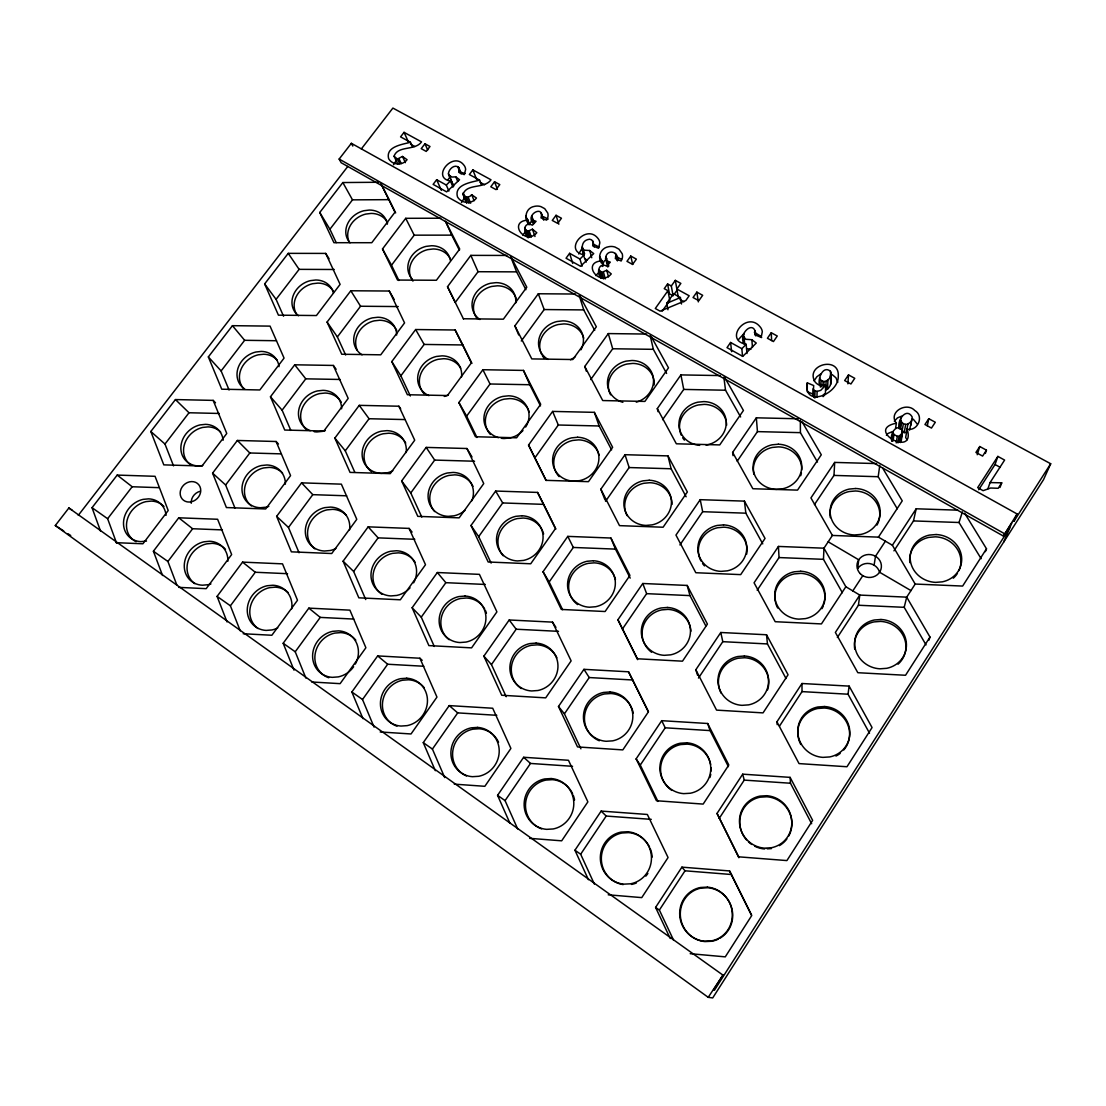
<?xml version="1.0" encoding="UTF-8"?>
<svg xmlns="http://www.w3.org/2000/svg" width="1106" height="1106" viewBox="0 0 1106 1106"><rect width="100%" height="100%" fill="white"/><g stroke="black" fill="none" stroke-linecap="round" stroke-linejoin="round"><path stroke-width="1.5" d="M813.034 395.989L813.698 385.552L807.311 382.842L807.256 391.676L813.56 394.358L812.965 396.017M453.031 187.135L450.432 181.052C430.801 177.707 452.838 150.762 463.787 165.001A10.009 8.53 -24.3 0 1 465.626 169.536L464.244 174.637L458.741 172.342L458.866 167.6C454.787 163.577 448.58 169.204 448.442 173.808L453.584 186.098L448.442 173.808M813.67 397.165L813.145 388.676M533.645 223.702C524.064 214.73 544.733 204.237 541 217.882L546.64 220.122L547.498 218.324A10.369 9 -21.2 0 0 547.774 213.057L544.733 208.661L540.986 206.656A11.184 9.705 -21.3 0 0 534.516 206.366C526.11 207.679 523.58 217.578 528.488 224.048M814.859 398.105L814.998 390.819L813.795 389.879M909.602 430.054L912.243 417.114C906.298 406.358 896.137 421.4 899.468 428.99L900.865 418.483M816.961 397.248L817.085 391.413L814.998 390.819M819.67 385.33C817.334 379.289 822.781 364.745 830.495 371.298C831.643 377.298 832.638 386.948 825.795 390.114L826.113 381.238L829.721 378.252L831.214 373.234M820.362 387.086L819.85 377.92M821.869 386.865L822.035 380.962L820.555 379.69M823.763 385.98L823.901 381.542L822.035 380.962M823.099 396.653L825.38 394.082L825.684 385.275L819.988 385.344A10.327 9.346 -3.5 0 1 815.094 381.929C804.56 364.773 839.565 355.51 838.279 376.137C838.804 394.496 802.901 408.404 807.311 382.842M600.973 278.035C596.148 273.127 598.802 261.638 606.6 266.104L610.318 262.15L607.484 261.14L605.576 258.472C606.116 248.684 619.194 250.744 617.521 260.67M827.592 389.146L827.924 380.27M830.495 371.298L830.647 384.556M842.371 592.719L823.472 559.332L823.956 548.189L832.403 535.442L878.427 537.129L892.376 545.244L915.187 584.051L962.635 586.069L986.497 548.797L964.639 513.184M527.783 237.569C523.193 232.523 523.345 220.882 532.401 225.168L536.078 221.311L533.341 220.343L531.544 217.758M814.472 504.571L833.979 475.414L834.698 462.419L876.643 463.58M847.873 383.851L848.509 374.893L854.758 378.307L850.929 383.989L844.666 380.561L848.509 374.893M744.062 343.883C737.467 333.169 755.716 317.961 755.675 335.892M466.151 201.956L462.999 194.435C466.663 183.071 484.359 189.209 491.009 179.794L472.843 169.882L469.359 174.527L479.617 180.14L481.414 184.73M410.45 142.273C402.46 144.457 385.413 146.517 388.648 158.683C392.354 165.264 402.598 165.859 407.077 159.706L402.473 156.458L397.427 159.057L394.054 156.25C397.787 145.204 414.957 151.038 421.538 141.886L404.049 132.347L400.566 136.868L410.45 142.273L412.593 146.987M601.484 263.117C597.143 256.661 600.931 247.951 608.438 246.762A11.433 10.065 -17.8 0 1 615.102 247.08L618.987 249.182L622.194 253.73A10.604 9.346 -17.7 0 1 622.014 259.15L621.171 260.988L615.323 258.638L616.083 254.905M602.341 266.463L603.904 261.472L606.973 258.555M586.277 262.067C582.89 255.237 577.788 240.707 589.553 239.214C593.728 239.449 593.203 243.997 594.129 246.859M837.353 637.512L858.422 605.245L859.791 595.083L845.855 586.747L823.956 548.189L778.43 546.433L754.071 582.793L775.195 621.71L821.44 623.922L845.855 586.747M897.27 508.76L878.192 476.714L879.782 465.308M869.523 733.181L848.025 694.209L849.145 686.121L801.974 683.508L776.937 721.803L777.214 724.679M893.192 431.464L891.961 441.363C888.975 434.603 896.938 421.801 902.634 430.939L900.519 442.552M892.984 441.128L894.007 434.492L893.233 433.054M874.099 565.152L875.496 556.277L885.394 541.18M895.57 428.243L896.372 423.197C887.814 412.192 906.505 401.478 914.814 410.533C924.436 416.077 917.773 431.589 907.155 429.142L905.662 437.492L907.058 439.787M896.219 442.925L897.298 436.317L894.007 434.492M897.989 442.898L899.081 436.289L902.69 432.557M900.602 429.073L901.722 422.326L900.865 420.529M899.565 442.206L900.671 435.584M901.722 422.326L903.381 423.667L901.943 432.1L906.381 432.57L907.874 424.137L911.137 421.593L912.215 419.285M902.634 430.939L901.266 440.879M904.224 432.861L905.676 424.441L907.874 424.137M910.694 425.63L911.468 421.372M927.298 425.796L928.791 418.704L935.303 422.257L931.459 428.077L924.948 424.51L928.791 418.704M893.952 550.843L913.487 520.926L916.197 508.788L957.879 510.17M926.026 644.895L904.196 607.318L906.713 597.143L915.187 584.051M977.22 454.732L979.778 446.52L986.441 450.17L985.377 453.432M981.133 558.682L959.026 522.502L962.4 511.857M928.957 640.153L929.994 637.056L906.713 597.143L859.791 595.083L835.376 632.425L857.827 672.711L905.538 675.268L929.994 637.056M978.741 489.723L995.041 464.506L997.875 456.405L1004.607 460.082L990.077 482.575L987.893 488.783M461.465 202.536L464.465 197.794M593.341 243.956L592.65 245.795L598.54 248.269L599.825 242.891A10.41 9.138 -18.9 0 0 597.71 238.094C585.738 223.301 562.705 250.882 584.203 254.892L579.959 259.053L582.088 266.2M999.976 487.497L1001.732 482.838L990.077 482.575M393.515 164.739L396.515 160.107M578.701 253.965L582.005 248.477M985.377 551.631L986.497 548.797M1003.446 536.092L1017.064 513.944L351.362 143.31L339.155 159.057L341.16 162.72L1003.446 536.092L1011.81 523L1003.695 542.037M1017.064 513.944L1013.856 521.438L1050.7 463.746L392.893 108.07L361.344 148.923M891.906 439.787L892.597 438.183M899.468 426.971L900.395 424.898M1050.7 463.746L1043.539 479.631L712.706 997.93L708.213 997.322L55.3 525.516L68.876 507.986L72.194 510.253M529.746 223.73L532.428 219.748M814.044 380.865L816.864 376.759L820.707 373.98M738.338 339.68L744.131 333.459M595.664 275.588L599.77 271.647M522.779 235.08L525.004 232.301M708.213 997.322L722.965 975.119L713.494 989.953L714.462 990.174L1009.723 527.908M1001.732 482.838L998.22 488.285L990.589 488.023L983.123 490.677L977.663 487.649L997.875 456.405M448.124 179.49L450.626 176.131M986.441 450.17L982.598 456.087L975.934 452.437L979.778 446.52M670.236 938.496L655.582 907.418L681.904 867.145L729.573 870.947L751.555 915.049M717.034 813.435L742.693 774.172L790.113 777.366L812.647 820.362L786.905 860.579L738.711 856.832L717.034 813.435L738.863 857.717M892.376 545.244L916.197 508.788M673.665 940.349L659.37 910.058L685.015 870.795L731.467 874.514M719.218 818.399L744.241 780.103L742.693 774.172M779.495 726.103L802.016 691.609L801.974 683.508M878.427 537.129L902.247 500.852L882.574 467.962M852.809 590.908L862.804 575.659M594.351 884.067L580.664 854.233L606.199 816.048L651.268 819.366M657.932 801.435L640.277 765.076L665.204 727.803L710.066 730.596L728.412 766.638M698.467 678.061L722.799 641.674L720.78 632.494L766.527 634.761L788.066 674.771L763.043 712.886L716.564 710.121L695.826 669.752L720.78 632.494M757.181 590.258L779.039 557.562L778.43 546.433M588.433 879.712L574.94 850.224L601.152 811.085L647.356 814.472L668.065 857.537L641.756 897.616L608.231 894.809M636.13 758.868L661.706 720.683L707.688 723.504L728.813 765.006L703.167 804.09L656.452 800.744L636.13 758.868L640.277 765.076M834.698 462.419L810.933 497.907L832.403 535.442M509.977 823.306L497.562 795.338L523.65 757.278L568.47 760.278L587.88 801.864L561.682 840.823L529.65 838.334M628.554 671.798L648.379 711.891L622.83 749.896L577.526 746.937L558.475 706.485L583.94 669.337L628.554 671.798L648.462 711.67M617.922 619.761L642.78 583.498L687.185 585.433L707.425 624.102L682.485 661.181L637.388 658.775L617.922 619.761L637.609 659.646M700.222 499.677L675.96 535.083L695.812 572.728L740.702 574.622L765.034 538.428L744.435 501.129L700.222 499.677L702.669 511.705L679.927 544.94M733.043 455.672L732.628 452.409L756.338 417.819L798.643 418.773M517.691 828.975L505.069 800.62L530.493 763.444L572.562 766.306M580.913 748.817L564.419 713.84L589.235 677.549L632.798 679.996M622.374 629.107L646.623 593.659L642.78 583.498M737.19 461.23L757.444 431.617L756.338 417.819M771.255 332.726L767.426 338.256L773.453 341.56L777.269 336.017L771.255 332.726L771.629 340.551M742.555 356.339L741.836 348.694L730.596 342.473L727.001 347.643L742.762 356.395L756.269 343.054L751.859 339.722L745.776 339.279L743.356 336.127M435.322 770.702L423.266 742.638L449.216 705.6L492.709 708.241L510.903 748.43L484.843 786.311L454.276 784.14M552.516 622.125L571.138 660.876L545.7 697.858L501.737 695.259L483.861 656.148L509.202 619.982L552.516 622.125L555.931 627.392M543.046 571.705L567.793 536.382L610.913 538.028L629.936 575.424L605.106 611.521L561.323 609.447L543.046 571.705L549.17 582.005L562.608 609.71M600.835 489.211L625.014 454.704L667.955 455.893L687.351 491.976L663.102 527.23L619.512 525.64L600.835 489.211L604.954 499.801M658.042 411.695L657.296 408.626L680.923 374.906L720.255 375.584M444.723 777.601L432.418 749.08L457.704 712.886L496.801 715.306M506.189 696.711L491.465 664.568L516.17 629.217L558.502 631.346M549.17 582.005L573.309 547.456L615.448 549.115L630.199 578.12M605.549 501.308L629.148 467.548L625.014 454.704M662.591 419.686L683.729 389.423L680.923 374.906M696.863 292.136L693.047 297.528L698.854 300.708L702.669 295.302L696.863 292.136L698.315 301.897M667.941 309.749L666.697 303.348L673.513 293.754L680.411 297.542L681.531 303.998M662.121 311.27L669.794 300.445L667.955 290.698L664.25 288.666L667.595 283.966L671.314 285.984L673.098 295.8L669.448 293.781L667.595 283.966M674.093 294.403L677.038 290.242M374.063 727.098L362.519 699.504L387.667 664.236L423.819 666.254M434.285 646.471L421.262 617.148L445.842 582.682L485.271 584.452M491.133 563.106L478.677 536.645L502.705 502.954L543.696 504.364L555.889 529.041M546.06 480.516L534.82 457.953L558.309 425.008L599.134 425.976L611.59 449.838M590.701 379.593L612.696 348.763L608.3 333.583L646.54 334.053M667.955 290.698L655.291 308.505L660.116 311.173L685.831 300.5L689.176 295.772L676.858 289.025L680.854 283.399L675.31 280.371L671.314 285.984M362.948 718.637L351.86 691.997L377.671 655.913L419.921 658.236L422.188 660.323M412.123 607.761L437.34 572.521L479.423 574.36L496.912 611.853L471.585 647.867L428.893 645.6L412.123 607.761L421.262 617.148M537.557 492.419L555.447 528.613L530.714 563.784L488.188 562L471.004 525.474L495.64 491.05L537.557 492.419L543.696 504.364M528.544 445.068L552.613 411.418L594.351 412.344L612.627 447.308L588.461 481.663L546.115 480.35L528.544 445.068L534.82 457.953M586.415 371.326L584.77 366.487L608.3 333.583M630.766 256.067L626.978 261.334L632.577 264.417L636.379 259.136L630.766 256.067L632.701 264.472M305.878 678.075L295.233 651.78L320.242 617.397L353.713 619.07M365.74 599.563L353.644 571.47L378.1 537.862L414.791 539.299M421.801 517.083L410.768 492.958L434.672 460.082L474.557 461.23M476.963 437.506L466.635 416.16L490.027 383.989L529.76 384.736L540.502 405.902M521.285 341.021L544.18 309.556L583.747 309.915L594.71 330.376M294.002 670.139L283.177 643.277L308.837 608.134L349.897 610.153L365.892 647.743L340.109 683.66L311.781 681.987M409.082 528.405L425.506 564.71L400.317 599.798L358.828 597.821L343.095 561.198L368.174 526.843L409.082 528.405L412.096 532.083M466.926 448.511L483.751 483.585L459.142 517.857L417.805 516.364L401.658 480.972L426.169 447.405L466.926 448.511L472.013 456.985M458.907 402.556L482.88 369.722L523.47 370.413L540.682 404.284L516.626 437.796L475.456 436.746L458.907 402.556L466.635 416.16M518.728 334.966L514.884 325.869L538.318 293.767L575.397 294.03M579.959 259.053L569.618 253.329L566.051 258.223L580.553 266.283L593.728 253.606L589.705 250.523L584.009 250.177L581.853 247.232M556.055 215.297L552.267 220.44L557.673 223.384L561.447 218.241L556.055 215.297L558.834 224.228M240.223 630.821L230.407 605.798L255.265 572.258L287.56 573.696M299.049 552.765L288.472 527.451L312.791 494.659L346.676 495.806M354.791 472.234L345.279 450.819L369.072 418.732L404.52 419.561M410.34 395.989L400.87 375.833L424.151 344.436L462.833 344.961L471.93 363.404M525.903 289.703L516.599 271.869L478.055 271.717L455.257 302.45L447.515 286.717L470.838 255.375L506.783 255.445M227.034 621.931L217.08 596.397L242.573 562.125L282.514 563.853L297.5 600.254L271.869 635.259L243.196 633.738M276.638 516.364L301.565 482.852L341.367 484.151L356.782 519.322L331.731 553.525L291.376 551.839L276.638 516.364L288.472 527.451M398.893 406.22L414.722 440.202L390.238 473.645L350.035 472.4L334.855 438.1L359.243 405.349L398.893 406.22L400.704 408.902M455.16 330.003L471.377 362.851L447.432 395.547L407.381 394.731L391.8 361.579L415.649 329.533L455.16 330.003L462.833 344.961M494.562 181.743L490.801 186.776L496.027 189.624L499.788 184.591L494.562 181.743L497.424 189.375M176.932 585.254L167.918 561.475L192.624 528.737L222.417 529.912M234.942 508.013L225.624 485.009L249.804 452.976L280.855 453.861M290.809 430.4L282.099 410.174L305.768 378.833L340.15 379.469M345.639 354.985L337.385 336.929L360.556 306.238L398.243 306.569M398.907 280.509L391.51 265.219L414.197 235.163L451.76 235.136L459.446 250.302M162.541 575.493L153.402 551.23L178.743 517.802L217.606 519.267L231.652 554.548L206.186 588.668L178.785 587.369M276.099 441.501L290.574 475.608L265.675 508.967L226.412 507.557L212.587 473.147L237.361 440.465L276.099 441.501L278.436 444.018M333.321 365.436L348.196 398.409L323.851 431.036L284.726 430.04L270.458 396.778L294.708 364.8L333.321 365.436L336.113 369.28M389.284 291.03L404.561 322.911L380.74 354.819L341.74 354.238L327.086 322.067L350.809 290.767L389.284 291.03L394.178 299.505M451.76 235.136L445.469 221.283L459.709 249.03L436.4 280.26L397.538 280.053L382.51 248.947L405.722 218.311L440.727 218.214M448.912 191.089L446.285 185.034L436.663 179.711L433.123 184.37L446.63 191.877L459.529 179.739L455.796 176.863L451.566 177.057L449.036 175.398M424.967 143.752L421.22 148.66L426.239 151.425L429.999 146.504L424.967 143.752L427.704 150.029M116.503 542.894L107.628 518.714L132.181 486.751L159.153 487.663M173.531 465.875L164.974 444.045L189.002 412.759L219.264 413.464M229.053 389.962L221.117 370.939L244.633 340.302L276.486 340.731M283.565 316.233L276.085 299.353L299.118 269.352L334.206 269.491M336.21 242.615L329.92 229.246L352.496 199.854L389.118 199.661L395.658 212.919M78.277 515.355L347.865 166.37M100.591 531.226L92.033 507.695L117.195 475.082L155.047 476.299L168.209 510.502L142.909 543.779L116.241 542.687M213.168 400.386L226.771 433.469L202.025 466.027L163.799 464.866L150.817 431.492L175.439 399.57L213.168 400.386L215.504 402.791M208.343 356.92L232.44 325.676L270.058 326.118L284.062 358.109L259.841 389.962L221.739 389.201L208.343 356.92L221.117 370.939M325.717 253.412L340.109 284.366L316.413 315.542L278.436 315.169L264.638 283.924L288.224 253.357L325.717 253.412L329.104 258.776M389.118 199.661L380.962 183.707L394.98 212.2L371.782 242.712L333.929 242.698L319.758 212.476L342.846 182.545L378.515 182.269M894.298 421.206L897.505 417.874L901.667 416.119M825.684 385.275L820.721 390.363L817.085 391.413M886.39 435.266L887.994 433.469L892.431 431.603M741.836 348.694L746.177 344.312C723.144 340.067 746.578 310.565 759.863 326.574A10.936 9.83 -9.1 0 1 762.311 331.717L761.163 337.427L754.79 334.717L755.329 330.943M446.285 185.034L450.432 181.052M479.617 180.14C471.46 182.283 453.902 184.453 457.483 196.896C461.326 203.601 471.833 204.444 476.451 198.057L471.668 194.697L469.884 196.398L466.525 197.324L462.999 194.435M603.309 265.869L601.954 260.878C580.747 261.984 599.507 287.947 611.259 273.915L606.724 270.251L601.885 272.394L598.678 269.795M529.525 224.546L527.977 220.108C507.35 221.214 525.156 246.458 536.797 232.73L532.442 229.191L527.714 231.306L524.645 228.79M666.697 303.348L680.411 297.542M823.431 394.496L825.38 394.082M823.901 381.542L826.113 381.238M202.702 465.557L198.43 465.972A22.438 19.466 -41.4 0 1 180.872 447.294A22.438 19.466 -41.4 0 1 200.034 424.911L205.536 424.345A22.438 19.466 -41.4 0 1 223.136 440.229M705.946 444.999L707.384 444.861A23.738 21.871 -11.3 0 0 726.186 421.192A23.738 21.871 -11.3 0 0 703.858 401.589L697.734 402.197A23.738 21.871 -11.3 0 0 678.946 425.119A23.738 21.871 -11.3 0 0 699.642 445.372M146.476 541.111L140.891 541.622A22.839 19.756 -45.9 0 1 123.526 522.212A22.839 19.756 -45.9 0 1 143.075 499.373L148.605 498.847A22.839 19.756 -45.9 0 1 166.038 515.368M767.232 848.827L771.435 848.592M750.905 349.344L746.591 348.57M897.298 436.317L899.081 436.289M896.372 423.197C863.841 429.626 916.307 458.879 907.155 429.142M463.455 318.763L503.368 319.178L526.788 287.201L511 256.965M612.696 348.763L653.342 349.33L666.614 373.441M683.729 389.423L725.522 390.224L740.633 416.962M757.444 431.617L800.412 432.653L817.472 462.045M629.148 467.548L671.107 468.764L686.135 496.774M833.979 475.414L878.192 476.714M702.669 511.705L745.845 513.184L762.753 543.875M913.487 520.926L959.026 522.502M779.039 557.562L823.472 559.332M646.623 593.659L689.978 595.609L705.808 625.885M858.422 605.245L904.196 607.318M722.799 641.674L767.453 643.941L786.034 678.545M802.016 691.609L848.025 694.209M380.174 731.965L411.031 733.969L436.967 697.098L419.921 658.236M744.241 780.103L790.472 783.242L811.652 823.721M690.185 953.69L725.273 956.856L751.693 915.602L729.573 870.947M460.469 172.135L465.17 173.518M903.381 423.667L905.676 424.441M594.765 244.827L599.023 247.025M754.306 332.242L760.472 336.03A10.784 9.719 -8.9 0 1 761.661 337.579M410.52 144.195L414.847 146.559M480.087 182.31L484.58 184.771M995.041 464.506L1000.349 467.409M679.941 299.546L683.978 301.772M339.155 159.057L1004.469 533.673M828.187 541.802L858.726 559.802L857.662 568.608A12.014 11.254 9.9 0 1 869.717 563.576A12.014 11.254 9.9 0 1 879.533 572.217L910.957 590.59M55.3 525.516L63.719 530.963M67.922 533.686L70.729 535.511M621.461 259.329L617.604 257.256A11.281 9.968 -17.7 0 0 615.475 256.73M548.12 219.14L544.415 217.149A11.032 9.608 -21.2 0 0 542.355 216.665M832.141 374.561L835.97 377.823L837.781 382.33M655.582 907.418L659.37 910.058M574.94 850.224L580.664 854.233M497.562 795.338L505.069 800.62M351.86 691.997L362.519 699.504M423.266 742.638L432.418 749.08M92.033 507.695L107.628 518.714M153.402 551.23L167.918 561.475M217.08 596.397L230.407 605.798M283.177 643.277L295.233 651.78M68.876 507.986L722.965 975.119M117.195 475.082L132.181 486.751M178.743 517.802L192.624 528.737M242.573 562.125L255.265 572.258M308.837 608.134L320.242 617.397M377.671 655.913L387.667 664.236M585.461 259.025L586.927 260.269M449.216 705.6L457.704 712.886M913.224 419.133L917.275 424.082M150.817 431.492L164.974 444.045M523.65 757.278L530.493 763.444M212.587 473.147L225.624 485.009M175.439 399.57L189.002 412.759M343.095 561.198L353.644 571.47M601.152 811.085L606.199 816.048M237.361 440.465L249.804 452.976M301.565 482.852L312.791 494.659M483.861 656.148L491.465 664.568M368.174 526.843L378.1 537.862M270.458 396.778L282.099 410.174M681.904 867.145L685.015 870.795M437.34 572.521L445.842 582.682M232.44 325.676L244.633 340.302M334.855 438.1L345.279 450.819M558.475 706.485L564.419 713.84M601.954 260.878L599.618 256.426M526.415 218.131L527.977 220.108M294.708 364.8L305.768 378.833M401.658 480.972L410.768 492.958M509.202 619.982L516.17 629.217M264.638 283.924L276.085 299.353M359.243 405.349L369.072 418.732M327.086 322.067L337.385 336.929M471.004 525.474L478.677 536.645M288.224 253.357L299.118 269.352M426.169 447.405L434.672 460.082M583.94 669.337L589.235 677.549M391.8 361.579L400.87 375.833M350.809 290.767L360.556 306.238M319.758 212.476L329.92 229.246M495.64 491.05L502.705 502.954M802.002 421.69L821.288 454.787L797.523 490.124L752.854 488.728L732.628 452.409M415.649 329.533L424.151 344.436M724.499 377.091L743.426 410.478L719.743 444.916L676.347 443.796L657.296 408.626M342.846 182.545L352.496 199.854M849.145 686.121L872.067 727.554L846.975 766.748L799.03 763.596L776.937 721.803M382.51 248.947L391.51 265.219M651.489 337.026L668.494 367.842L644.895 401.423L602.715 400.552L584.77 366.487M579.558 295.537L596.341 326.782L572.811 359.533L531.806 358.911L514.884 325.869M351.362 143.31L352.8 146.075M405.722 218.311L414.197 235.163M482.88 369.722L490.027 383.989M567.793 536.382L573.309 547.456M447.515 286.717L463.469 318.957M661.706 720.683L665.204 727.803M394.054 156.25L397.773 163.978M397.427 159.057L399.639 163.674M399.045 158.96L401.243 163.577M402.473 156.458L405.377 162.651M404.049 132.347L408.46 142.024M470.838 255.375L478.055 271.717M436.663 179.711L441.363 190.343M523.47 370.413L529.76 384.736M552.613 411.418L558.309 425.008M455.796 176.863L457.718 181.439M463.608 195.721L466.732 203.228M463.138 192.956L466.276 200.476M466.525 197.324L469.013 203.324M468.184 197.241L470.658 203.241M458.866 167.6L461.382 173.766M457.718 166.633L458.99 169.716M459.446 170.601L460.704 173.67M471.668 194.697L474.115 200.711M610.913 538.028L615.448 549.115M472.843 169.882L476.492 179.131M510.792 256.938L516.599 271.869M538.318 293.767L544.18 309.556M526.276 230.822L528.35 236.67M524.714 227.504L528.364 237.762M527.714 231.306L529.788 237.14M529.29 231.209L531.35 237.043M594.351 412.344L599.134 425.976M525.792 215.794L528.903 224.698M532.442 229.191L534.986 236.504M531.71 215.974L534.364 223.301M707.688 723.504L710.066 730.596M541.816 214.246L543.765 220.205M541.166 212.836L543.129 218.794M695.826 669.752L697.582 675.296M579.268 295.634L583.747 309.915M569.618 253.329L572.728 263.366M582.945 248.076L584.618 253.868M589.705 250.523L591.738 257.739M600.392 271.896L602.217 278.477M599.189 270.113L601.07 277.565M601.885 272.394L603.682 278.975M592.609 240.79L594.212 246.61M687.185 585.433L689.978 595.609M603.503 272.311L605.3 278.892M606.724 270.251L608.48 276.846M605.715 256.647L607.609 263.822M605.576 258.472L607.844 267.071M607.484 261.14L608.798 266.145M615.392 253.454L617.189 260.67M667.955 455.893L671.107 468.764M650.217 335.616L653.342 349.33M675.31 280.371L678.296 297.182M723.877 377.27L725.522 390.224M744.435 501.129L745.845 513.184M730.596 342.473L731.619 351.694M766.527 634.761L767.453 643.941M744.144 337.924L744.697 344.118M743.55 333.943L743.826 337.054M744.103 340.164L744.379 343.275M746.177 344.312L746.965 353.533M751.859 339.722L752.453 347.464M790.113 777.366L790.472 783.242M800.343 420.349L800.412 432.653M406.179 452.52A22.853 20.599 -35.3 0 0 386.948 430.635L381.197 431.216A22.853 20.599 -35.3 0 0 362.104 454.179A22.853 20.599 -35.3 0 0 381.363 473.382L387.169 472.815A22.853 20.599 -35.3 0 0 392.768 470.824M371.561 471.792A22.742 20.53 -35.3 0 1 364.98 450.377A22.742 20.53 -35.3 0 1 383.063 433.787L388.787 433.206A22.742 20.53 -35.3 0 1 405.736 443.091M801.421 472.856A24.221 22.479 -3.8 0 1 800.689 475.746M753.891 474.363A24.221 22.479 -3.8 0 1 772.195 447.46L778.458 446.865A24.221 22.479 -3.8 0 1 801.739 469.926M633.226 713.024A24.774 24.401 -44.6 0 0 610.885 693.517L604.512 693.974A24.774 24.401 -44.6 0 0 599.314 740.785M515.714 302.947A22.327 19.756 -24.7 0 0 496.082 282.638L490.4 283.288A22.327 19.756 -24.7 0 0 472.801 299.367A22.327 19.756 -24.7 0 0 479.893 319.523M477.17 318.666A22.231 19.687 -24.7 0 1 491.755 286.44L497.424 285.79A22.231 19.687 -24.7 0 1 516.391 299.132M726.365 422.381A23.627 21.788 -11.2 0 1 726.614 425.243M684.42 440.119A23.627 21.788 -11.2 0 1 682.692 437.782M681.324 435.28A23.627 21.788 -11.2 0 1 698.218 404.976L704.315 404.367A23.627 21.788 -11.2 0 1 726.089 420.985M415.179 562.332A23.503 21.691 -42.1 0 0 398.395 552.848L392.506 553.359A23.503 21.691 -42.1 0 0 373.704 571.387A23.503 21.691 -42.1 0 0 381.888 594.268M876.989 525.046A24.913 23.143 4.6 0 0 855.45 490.981L849.021 491.562A24.913 23.143 4.6 0 0 830.343 517.677M412.953 281.104A21.83 19.023 -27.1 0 1 427.663 249.638L433.193 248.974A21.83 19.023 -27.1 0 1 450.28 258.776M556.899 657.766A24.332 23.447 -42.9 0 0 537.35 644.839L531.143 645.323A24.332 23.447 -42.9 0 0 511.884 664.208A24.332 23.447 -42.9 0 0 521.285 688.568M328.731 677.757A23.959 22.009 -50.2 0 1 315.072 654.476A23.959 22.009 -50.2 0 1 334.8 633.088L340.731 632.604A23.959 22.009 -50.2 0 1 355.8 640.18M529.276 412.068A22.867 20.848 -26.8 0 0 509.963 398.561L504.129 399.155A22.867 20.848 -26.8 0 0 490.359 434.423M543.972 357.943A22.645 20.378 -21.5 0 1 542.396 355.745M541.746 354.584A22.645 20.378 -21.5 0 1 558.129 324.542L563.936 323.906A22.645 20.378 -21.5 0 1 583.747 338.132M654.158 384.985A23.115 21.083 -17.1 0 0 632.853 363.404L626.908 364.04A23.115 21.083 -17.1 0 0 610.581 394.828M434.644 511.566A23.143 21.304 -33.8 0 1 448.925 475.414L454.801 474.847A23.143 21.304 -33.8 0 1 472.995 486.336M543.627 534.032A23.558 22.12 -31.2 0 0 523.249 518.037L517.235 518.576A23.558 22.12 -31.2 0 0 503.147 555.71M357.266 350.16A22.079 19.41 -31.4 0 1 374.16 320.864L379.717 320.242A22.079 19.41 -31.4 0 1 396.736 330.473M189.762 464.202A22.341 19.396 -41.4 0 1 184.785 443.409A22.341 19.396 -41.4 0 1 202.647 427.441L208.122 426.875A22.341 19.396 -41.4 0 1 220.675 432.045M297.224 315.182A21.719 18.747 -32.7 0 1 312.486 283.73L317.92 283.095A21.719 18.747 -32.7 0 1 333.611 291.528M136.107 541.719A22.742 19.687 -45.9 0 1 127.135 520.152A22.742 19.687 -45.9 0 1 145.964 501.612L151.467 501.073A22.742 19.687 -45.9 0 1 163.978 506.507M194.836 583.664A23.129 20.42 -46.9 0 1 187.992 561.419A23.129 20.42 -46.9 0 1 206.656 543.862L212.297 543.35A23.129 20.42 -46.9 0 1 225.513 549.323M314.878 548.88A23.102 20.89 -41.8 0 1 308.56 526.788A23.102 20.89 -41.8 0 1 326.934 509.88L332.685 509.341A23.102 20.89 -41.8 0 1 346.372 515.258M258.03 628.54A23.53 21.194 -48.3 0 1 250.675 605.618A23.53 21.194 -48.3 0 1 269.56 587.659L275.339 587.162A23.53 21.194 -48.3 0 1 288.016 592.401M251.38 505.926A22.714 20.129 -41.6 0 1 245.532 484.469A22.714 20.129 -41.6 0 1 263.684 467.935L269.297 467.382A22.714 20.129 -41.6 0 1 282.555 473.064M306.721 429.819A22.369 19.784 -36.3 0 1 301.869 409.192A22.369 19.784 -36.3 0 1 319.51 393.612L325.095 393.031A22.369 19.784 -36.3 0 1 341.256 402.183M243.403 388.358A22.009 19.092 -36.9 0 1 258.14 354.832L263.601 354.238A22.009 19.092 -36.9 0 1 277.316 360.335M349.247 242.062A21.47 18.387 -28.9 0 1 365.727 214.08L371.132 213.417A21.47 18.387 -28.9 0 1 387.653 222.873M424.04 393.695A22.466 20.115 -29.5 0 1 437.99 359.326L443.686 358.703A22.466 20.115 -29.5 0 1 460.704 368.146M623.203 884.593A26.157 25.438 85.7 0 1 601.346 859.251A26.157 25.438 85.7 0 1 621.959 833.012L628.554 832.624A26.157 25.438 85.7 0 1 649.623 847.265M650.3 848.814A26.157 25.438 85.7 0 1 652.181 857.15M647.881 873.422A26.157 25.438 85.7 0 1 645.835 876.132M636.351 882.989A26.157 25.438 85.7 0 1 631.526 884.427M823.334 605.839A25.051 23.834 6.3 0 1 821.965 608.687M777.712 608.024A25.051 23.834 6.3 0 1 775.873 603.669M775.472 602.162A25.051 23.834 6.3 0 1 794.26 573.917L800.73 573.378A25.051 23.834 6.3 0 1 823.859 604.36M719.826 938.289A27.138 26.06 69.1 0 0 731.951 908.952A27.138 26.06 69.1 0 0 707.881 887.745L701.093 888.104A27.138 26.06 69.1 0 0 680.37 915.948A27.138 26.06 69.1 0 0 704.964 941.579L711.822 941.261A27.138 26.06 69.1 0 0 718.319 939.105M690.946 631.18A24.498 23.82 -13.7 0 0 668.052 609.378L661.706 609.89A24.498 23.82 -13.7 0 0 651.586 652.264M746.647 554.189A24.346 23.143 -6.3 0 0 723.891 527.175L717.587 527.728A24.346 23.143 -6.3 0 0 700.955 560.949M704.522 565.913A24.346 23.143 -6.3 0 1 702.559 563.548M672.061 504.419A23.779 22.383 -16.3 0 0 649.927 482.7L643.789 483.281A23.779 22.383 -16.3 0 0 627.061 515.631M843.795 749.965A26.129 25.148 27.8 0 0 847.251 723.518A26.129 25.148 27.8 0 0 824.426 708.02L817.735 708.49A26.129 25.148 27.8 0 0 800.785 744.476M840.187 753.393A26.129 25.148 27.8 0 1 835.942 756.062M898.058 664.208A25.908 24.456 17.5 0 0 904.155 637.706A25.908 24.456 17.5 0 0 880.597 621.392L873.947 621.918A25.908 24.456 17.5 0 0 854.772 649.346M721.14 693.213A25.189 24.567 10.7 0 1 738.186 658.222L744.697 657.738A25.189 24.567 10.7 0 1 767.578 689.895M671.826 790.417A25.424 25.231 53.4 0 1 680.771 744.559L687.324 744.131A25.424 25.231 53.4 0 1 710.646 764.37M711.117 767.675A25.424 25.231 53.4 0 1 711.158 770.993M710.757 774.297A25.424 25.231 53.4 0 1 709.928 777.518M764.619 848.979A26.503 25.715 49 0 1 754.707 846.201M751.721 844.445A26.503 25.715 49 0 1 748.444 841.86M746.509 839.869A26.503 25.715 49 0 1 760.126 797.191L766.859 796.776A26.503 25.715 49 0 1 788.716 836.067M786.891 838.915A26.503 25.715 49 0 1 779.357 845.648M958.93 570.627A25.728 23.751 12.5 0 0 935.441 536.825L928.833 537.392A25.728 23.751 12.5 0 0 909.837 562.636M957.423 573.378A25.728 23.751 12.5 0 1 953.303 578.189M572.59 793.735A25.424 24.65 -71.8 0 0 552.35 779.661L545.935 780.076A25.424 24.65 -71.8 0 0 525.599 803.122A25.424 24.65 -71.8 0 0 541.608 828.878M573.226 795.242A25.424 24.65 -71.8 0 1 574.553 800.011M577.595 604.581A24 22.963 -26 0 1 569.369 581.134A24 22.963 -26 0 1 588.115 563.369L594.281 562.843A24 22.963 -26 0 1 615.489 579.433M498.557 742.278A24.871 23.751 -59.2 0 0 479.092 728.757L472.843 729.186A24.871 23.751 -59.2 0 0 452.81 750.863A24.871 23.751 -59.2 0 0 466.442 775.97M559.111 476.631A23.295 21.608 -22.7 0 1 572.673 440.451L578.659 439.856A23.295 21.608 -22.7 0 1 599.148 455.216M396.985 726.2A24.401 22.867 -53.4 0 1 382.593 702.144A24.401 22.867 -53.4 0 1 402.515 680.231L408.598 679.775A24.401 22.867 -53.4 0 1 424.192 687.655M484.718 609.116A23.903 22.549 -42.4 0 0 466.58 597.987L460.525 598.484A23.903 22.549 -42.4 0 0 441.695 616.18A23.903 22.549 -42.4 0 0 449.077 639.669M485.396 610.429A23.903 22.549 -42.4 0 1 486.446 613.208M525.668 427.027A22.963 20.931 -26.8 0 0 508.649 395.81L502.788 396.418A22.963 20.931 -26.8 0 0 484.027 416.63A22.963 20.931 -26.8 0 0 498.433 437.644M522.972 430.552A22.963 20.931 -26.8 0 1 510.101 437.935L504.184 438.529A22.963 20.931 -26.8 0 1 501.267 438.266M461.548 376.925A22.562 20.184 -29.5 0 0 442.096 355.842L436.386 356.464A22.562 20.184 -29.5 0 0 418.013 374.851A22.562 20.184 -29.5 0 0 428.907 395.644M448.428 394.828A22.562 20.184 -29.5 0 1 444.294 396.446M355.33 664.084A24.069 22.092 -50.1 0 0 338.588 630.862L332.63 631.332A24.069 22.092 -50.1 0 0 312.597 655.886A24.069 22.092 -50.1 0 0 332.312 677.342L338.325 676.886A24.069 22.092 -50.1 0 0 353.657 666.752M471.916 500.714A23.24 21.387 -33.8 0 0 453.211 472.428L447.322 472.995A23.24 21.387 -33.8 0 0 428.077 496.497A23.24 21.387 -33.8 0 0 448.179 516.35L454.124 515.797A23.24 21.387 -33.8 0 0 464.949 510.433M580.94 349.8A22.756 20.447 -21.5 0 0 562.871 320.864L557.037 321.514A22.756 20.447 -21.5 0 0 539.064 338.602A22.756 20.447 -21.5 0 0 548.023 359.422M575.438 356.519A22.756 20.447 -21.5 0 1 570.475 359.768M413.644 582.834A23.599 21.774 -42 0 0 396.542 550.747L390.625 551.272A23.599 21.774 -42 0 0 370.98 575.3A23.599 21.774 -42 0 0 390.902 595.927L396.874 595.429A23.599 21.774 -42 0 0 410.05 587.853M291.721 608.812A23.641 21.277 -48.2 0 0 272.933 585.24L267.14 585.738A23.641 21.277 -48.2 0 0 247.26 609.696A23.641 21.277 -48.2 0 0 266.145 630.42L272.007 629.95A23.641 21.277 -48.2 0 0 277.703 627.945M349.579 529.802A23.198 20.959 -41.8 0 0 330.57 507.087L324.791 507.626A23.198 20.959 -41.8 0 0 305.311 531.074A23.198 20.959 -41.8 0 0 324.39 551.023L330.224 550.511A23.198 20.959 -41.8 0 0 335.878 548.507M636.282 402.183A23.212 21.152 -17.2 0 0 653.439 378.75A23.212 21.152 -17.2 0 0 632.079 360.487L626.107 361.123A23.212 21.152 -17.2 0 0 607.512 381.39A23.212 21.152 -17.2 0 0 622.858 402.308M333.445 293.049A21.802 18.802 -32.7 0 0 315.86 279.998L310.413 280.634A21.802 18.802 -32.7 0 0 293.007 296.118A21.802 18.802 -32.7 0 0 298.509 315.735M279.03 366.694A22.092 19.148 -36.9 0 0 261.279 351.418L255.804 352.026A22.092 19.148 -36.9 0 0 237.859 368.644A22.092 19.148 -36.9 0 0 244.758 388.994M387.335 224.172A21.553 18.443 -28.9 0 0 369.307 210.057L363.888 210.734A21.553 18.443 -28.9 0 0 350.035 242.808M396.667 335.035A22.175 19.479 -31.4 0 0 377.879 317.256L372.293 317.892A22.175 19.479 -31.4 0 0 354.432 334.565A22.175 19.479 -31.4 0 0 362.077 354.846M285.376 484.165A22.811 20.198 -41.6 0 0 266.947 464.976L261.306 465.543A22.811 20.198 -41.6 0 0 241.979 488.437A22.811 20.198 -41.6 0 0 260.283 507.737L265.979 507.198A22.811 20.198 -41.6 0 0 268.786 506.396M227.891 561.198A23.226 20.489 -46.9 0 0 209.656 541.263L203.988 541.788A23.226 20.489 -46.9 0 0 184.273 565.166A23.226 20.489 -46.9 0 0 202.384 585.212L208.094 584.715A23.226 20.489 -46.9 0 0 210.928 583.913M341.616 408.791A22.466 19.853 -36.3 0 0 323.007 390.335L317.394 390.93A22.466 19.853 -36.3 0 0 298.772 409.939A22.466 19.853 -36.3 0 0 310.219 430.649M325.385 430.538A22.466 19.853 -36.3 0 1 322.606 431.354L316.938 431.934A22.466 19.853 -36.3 0 1 314.159 431.686M450.308 260.297A21.926 19.079 -27.1 0 0 431.603 245.726L426.045 246.389A21.926 19.079 -27.1 0 0 412.358 279.237M191.255 503.271A10.742 9.401 -43.9 0 1 200.393 491.216M577.636 437.257L571.622 437.852A23.406 21.691 -22.7 0 0 552.627 461.423A23.406 21.691 -22.7 0 0 573.765 481.165L579.834 480.598A23.406 21.691 -22.7 0 0 598.899 456.972A23.406 21.691 -22.7 0 0 577.636 437.257M778.348 444.225L772.057 444.819A24.332 22.576 -3.9 0 0 753.2 469.041A24.332 22.576 -3.9 0 0 776.357 489.364L782.716 488.783A24.332 22.576 -3.9 0 0 801.643 464.52A24.332 22.576 -3.9 0 0 778.348 444.225M649.208 480.253L643.042 480.834A23.89 22.479 -16.3 0 0 623.922 504.986A23.89 22.479 -16.3 0 0 645.959 525.419L652.194 524.866A23.89 22.479 -16.3 0 0 671.397 500.659A23.89 22.479 -16.3 0 0 649.208 480.253M521.949 515.755L515.908 516.308A23.668 22.203 -31.2 0 0 496.525 540.392A23.668 22.203 -31.2 0 0 517.497 560.936L523.594 560.41A23.668 22.203 -31.2 0 0 543.06 536.272A23.668 22.203 -31.2 0 0 521.949 515.755M855.698 488.506L849.228 489.087A25.037 23.24 4.5 0 0 830.26 513.917A25.037 23.24 4.5 0 0 854.454 534.972L860.98 534.405A25.037 23.24 4.5 0 0 880.03 509.52A25.037 23.24 4.5 0 0 855.698 488.506M723.518 524.894L717.186 525.447A24.47 23.24 -6.5 0 0 697.927 550.207A24.47 23.24 -6.5 0 0 720.96 571.373L727.347 570.834A24.47 23.24 -6.5 0 0 746.674 546.032A24.47 23.24 -6.5 0 0 723.518 524.894M593.3 560.742L587.092 561.267A24.111 23.06 -26 0 0 567.572 585.959A24.111 23.06 -26 0 0 589.457 607.222L595.733 606.71A24.111 23.06 -26 0 0 615.323 581.977A24.111 23.06 -26 0 0 593.3 560.742M936.077 534.53L929.441 535.083A25.853 23.848 12.4 0 0 910.362 560.562A25.853 23.848 12.4 0 0 935.635 582.378L942.353 581.839A25.853 23.848 12.4 0 0 961.515 556.318A25.853 23.848 12.4 0 0 936.077 534.53M465.004 596.051L458.921 596.563A24.014 22.632 -42.3 0 0 439.137 621.185A24.014 22.632 -42.3 0 0 459.93 642.545L466.068 642.061A24.014 22.632 -42.3 0 0 485.935 617.397A24.014 22.632 -42.3 0 0 465.004 596.051M800.716 571.263L794.205 571.802A25.162 23.945 6.1 0 0 774.836 597.199A25.162 23.945 6.1 0 0 798.891 619.139L805.472 618.613A25.162 23.945 6.1 0 0 824.924 593.175A25.162 23.945 6.1 0 0 800.716 571.263M667.388 607.457L661.029 607.968A24.622 23.931 -13.9 0 0 641.369 633.282A24.622 23.931 -13.9 0 0 664.236 655.319L670.678 654.835A24.622 23.931 -13.9 0 0 690.42 629.466A24.622 23.931 -13.9 0 0 667.388 607.457M536.078 643.098L529.843 643.581A24.456 23.544 -42.8 0 0 509.907 668.826A24.456 23.544 -42.8 0 0 531.627 690.96L537.931 690.503A24.456 23.544 -42.8 0 0 557.949 665.204A24.456 23.544 -42.8 0 0 536.078 643.098M880.97 619.484L874.293 619.996A26.032 24.567 17.3 0 0 854.8 646.07A26.032 24.567 17.3 0 0 879.961 668.812L886.722 668.314A26.032 24.567 17.3 0 0 906.284 642.199A26.032 24.567 17.3 0 0 880.97 619.484M406.731 678.213L400.621 678.669A24.512 22.963 -53.3 0 0 380.423 703.845A24.512 22.963 -53.3 0 0 401.008 726.061L407.188 725.633A24.512 22.963 -53.3 0 0 427.469 700.416A24.512 22.963 -53.3 0 0 406.731 678.213M744.407 656.01L737.868 656.508A25.314 24.678 10.4 0 0 741.988 705.338L748.61 704.868A25.314 24.678 10.4 0 0 744.407 656.01M609.945 691.983L603.544 692.439A24.899 24.512 -44.3 0 0 606.157 741.283L612.641 740.854A24.899 24.512 -44.3 0 0 609.945 691.983M477.529 727.402L471.253 727.831A24.996 23.862 -59 0 0 450.889 753.656A24.996 23.862 -59 0 0 472.414 776.688L478.76 776.288A24.996 23.862 -59 0 0 499.207 750.407A24.996 23.862 -59 0 0 477.529 727.402M824.523 706.513L817.804 706.983A26.254 25.258 27.6 0 0 797.882 733.665A26.254 25.258 27.6 0 0 822.892 757.375L829.707 756.933A26.254 25.258 27.6 0 0 849.712 730.195A26.254 25.258 27.6 0 0 824.523 706.513M686.743 742.803L680.162 743.246A25.535 25.369 53 0 0 683.688 793.638L690.351 793.237A25.535 25.369 53 0 0 686.743 742.803M551.12 778.541L544.664 778.942A25.549 24.761 -71.4 0 0 524.147 805.458A25.549 24.761 -71.4 0 0 546.668 829.348L553.18 828.961A25.549 24.761 -71.4 0 0 573.793 802.403A25.549 24.761 -71.4 0 0 551.12 778.541M766.679 795.698L759.905 796.113A26.627 25.853 48.9 0 0 739.541 823.445A26.627 25.853 48.9 0 0 764.412 848.15L771.269 847.763A26.627 25.853 48.9 0 0 791.716 820.389A26.627 25.853 48.9 0 0 766.679 795.698M627.669 831.74L621.047 832.113A26.281 25.562 86 0 0 600.364 859.348A26.281 25.562 86 0 0 623.95 884.15L630.655 883.791A26.281 25.562 86 0 0 651.42 856.5A26.281 25.562 86 0 0 627.669 831.74M707.384 887.123L700.568 887.482A27.277 26.198 69.1 0 0 679.748 915.464A27.277 26.198 69.1 0 0 704.453 941.22L711.352 940.902A27.277 26.198 69.1 0 0 732.269 912.851A27.277 26.198 69.1 0 0 707.384 887.123M191.407 501.778A10.936 9.525 -43.7 0 0 198.845 484.815A10.936 9.525 -43.7 0 0 181.094 488.866A10.936 9.525 -43.7 0 0 191.407 501.778M860.357 573.765A12.249 11.461 9.2 0 0 880.929 569.41A12.249 11.461 9.2 0 0 866.247 554.783A12.249 11.461 9.2 0 0 860.357 573.765"/></g></svg>
